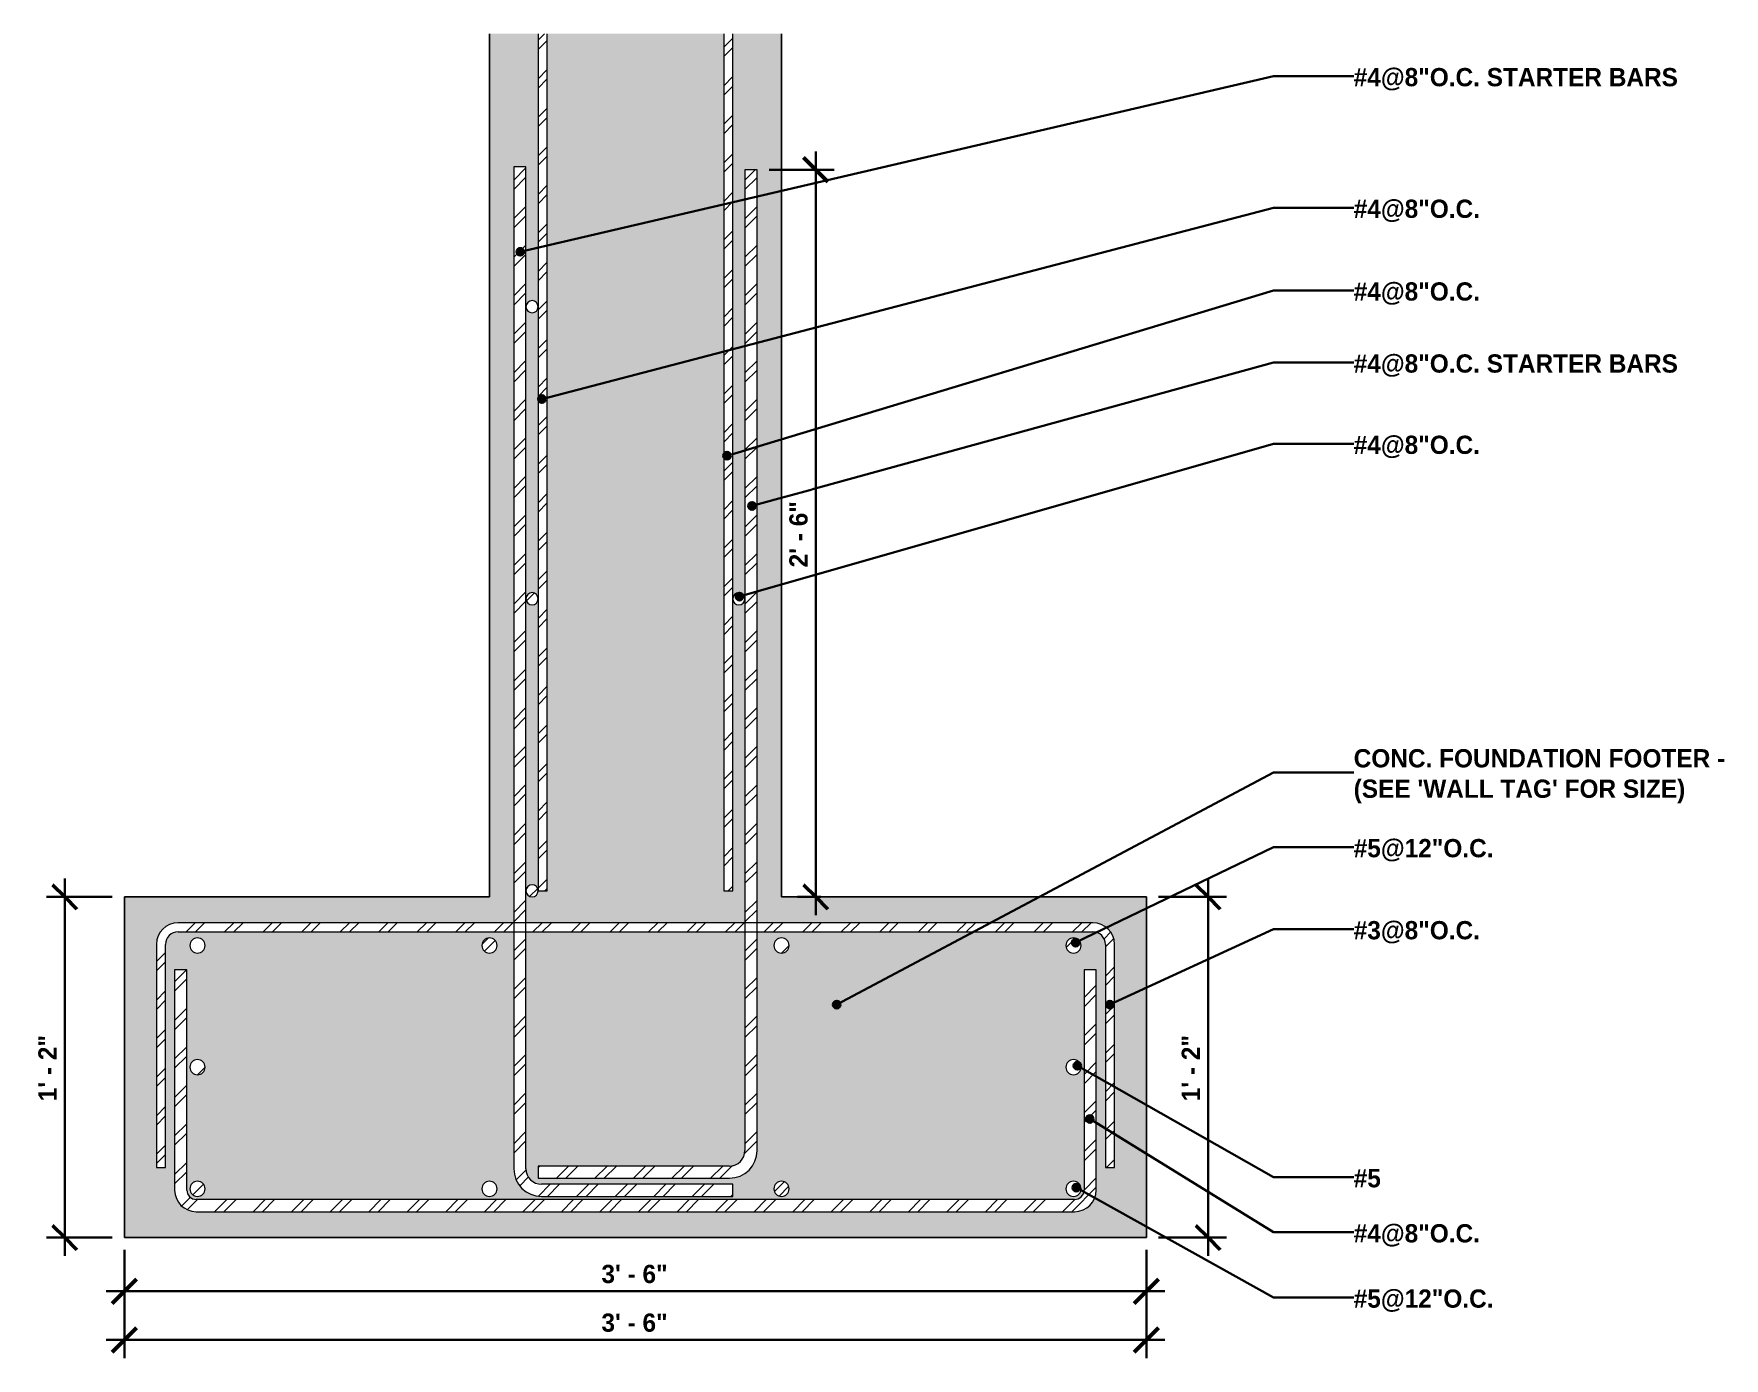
# Model space of a CAD drawing. Header units: inches. Extents: x 16427 to 16619, y -152 to -15.
# Drawn here: x 16426.8 to 16496.3, y -152.1 to -97.7 of the extents above; entities that cross this region are included whole.
import ezdxf

# ---------------------------------------------------------------- set-up
doc = ezdxf.new("R2010")
doc.units = ezdxf.units.IN
doc.header["$MEASUREMENT"] = 0
for name, color, linetype, lineweight in [('A-ANNO-DIMS', 211, 'Continuous', 9), ('A-ANNO-DIMS-8', 211, 'Continuous', 9), ('A-ANNO-IDEN', 131, 'Continuous', 30), ('A-WALL', 113, 'Continuous', 18), ('A-WALL-PATT', 111, 'Continuous', 18)]:
    doc.layers.add(name, color=color, linetype=linetype, lineweight=lineweight)
doc.styles.add('Century Gothic_B', font='', dxfattribs={"height": 0.75})
doc.styles.get('Century Gothic_B').set_extended_font_data('Century Gothic', bold=True)
doc.dimstyles.new('OD__1__Tol__', dxfattribs={"dimscale": 12, "dimtxt": 0.783126, "dimasz": 0.083333, "dimexe": 0.0625, "dimexo": 0.041667, "dimgap": 0.010417, "dimtad": 1, "dimdec": 0, "dimzin": 3, "dimdsep": 46, "dimlunit": 4, "dimtxsty": 'Century Gothic_B', "dimblk1": 'OBLIQUE', "dimblk2": 'OBLIQUE', "dimsah": 1, "dimcen": 0.09, "dimdle": 0.0625, "dimazin": 0, "dimtfac": 1, "dimtdec": 4, "dimtix": 1, "dimtmove": 0, "dimatfit": 3, "dimfxl": 1, "dimtvp": 1, "dimtfill": 1, "dimfrac": 2, "dimtolj": 1, "dimtzin": 0, "dimlwd": 30, "dimlwe": 30, "dimarcsym": 2})
pattern_1 = [(45, (2006.869, -109.065), (-0.791959595, 0.791959595), []), (45, (2006.869, -107.865), (-0.791959595, 0.791959595), [])]

# ---------------------------------------------------------------- blocks, each defined once
blk = doc.blocks.new('Generic Models 244 - Generic Models 1-1958288-FOOTING AT EAST_WEST RAMP WALLS')
at = {"layer": 'A-WALL-PATT', "lineweight": 9}
h = blk.add_hatch(dxfattribs=at)
h.set_pattern_fill('FP_1', color=8, style=0, pattern_type=2)
h.set_pattern_definition([(50, (2006.869, -109.065), (2.29529108, -0.20022947), [0.24, -2.64]), (355, (2006.869, -109.065), (-0.44391855, 2.40684884), [0.192, -2.112]), (100.451, (2007.061, -109.082), (1.85147686, 2.206452), [0.204, -2.244]), (46.184, (2006.869, -108.425), (3.41498314, -0.5298822), [0.36, -3.96]), (96.636, (2007.154, -108.469), (2.9907744, 3.1175039), [0.306, -3.365]), (351.184, (2006.869, -108.425), (2.9911175, 3.1174062), [0.288, -3.168]), (21, (2007.189, -108.585), (1.91043364, -1.28790384), [0.24, -2.64]), (326, (2007.189, -108.585), (0.77860356, 2.3202934), [0.192, -2.112]), (71.451, (2007.349, -108.692), (2.6890473, 1.0321926), [0.204, -2.244]), (37.5, (2006.869, -109.065), (0.038893785, 1.064692103), [0.106, -1.981, 0.106, -2.038, -2.12]), (37.5, (2006.869, -109.065), (0.038893785, 1.064692103), [-4.23, 0.106, -2.014]), (7.5, (2006.869, -109.065), (0.84152303, 1.26163425), [0.106, -1.117, 0.106, -1.933, -0.808]), (7.5, (2006.869, -109.065), (0.84152303, 1.26163425), [-3.261, 0.106, -0.702]), (327.5, (2006.156, -109.065), (1.707841713, -0.07187965), [0.106, -0.694, 0.106, -2.39, -3.312]), (327.5, (2006.156, -109.065), (1.707841713, -0.07187965), [-3.296, 0.106, -3.206]), (317.5, (2005.836, -109.065), (1.86586297, 0.32069512), [0.106, -0.934, 0.106, -1.552, -2.352]), (317.5, (2005.836, -109.065), (1.86586297, 0.32069512), [-2.698, 0.106, -2.246])])
h.paths.add_polyline_path([(16430.518, -147.125), (16472.518, -147.125), (16472.518, -133.125), (16457.518, -133.125), (16457.518, -97.66), (16455.52, -97.66), (16455.52, -120.865), (16455.551, -120.75), (16455.643, -120.659), (16455.768, -120.625), (16455.893, -120.659), (16455.984, -120.75), (16456.018, -120.875), (16456.018, -103.25), (16456.518, -103.25), (16456.518, -134.188), (16470.314, -134.188), (16470.545, -134.218), (16470.761, -134.308), (16470.944, -134.449), (16471.086, -134.633), (16471.175, -134.848), (16471.205, -135.078), (16471.205, -144.25), (16470.83, -144.25), (16470.83, -135.078), (16470.813, -134.945), (16470.76, -134.819), (16470.679, -134.714), (16470.572, -134.632), (16470.448, -134.58), (16470.314, -134.563), (16456.518, -134.563), (16456.518, -143.547), (16456.5, -143.745), (16456.449, -143.937), (16456.365, -144.117), (16456.251, -144.28), (16456.11, -144.421), (16455.947, -144.535), (16455.767, -144.619), (16455.575, -144.67), (16455.377, -144.688), (16447.518, -144.688), (16447.518, -144.188), (16455.377, -144.188), (16455.543, -144.166), (16455.697, -144.102), (16455.83, -144), (16455.932, -143.867), (16455.996, -143.713), (16456.018, -143.547), (16456.018, -134.563), (16447.018, -134.563), (16447.018, -144.297), (16447.039, -144.463), (16447.103, -144.617), (16447.205, -144.75), (16447.338, -144.852), (16447.493, -144.916), (16447.658, -144.938), (16455.518, -144.938), (16455.518, -145.438), (16447.658, -145.438), (16447.46, -145.42), (16447.268, -145.369), (16447.088, -145.285), (16446.925, -145.171), (16446.785, -145.03), (16446.67, -144.867), (16446.586, -144.687), (16446.535, -144.495), (16446.518, -144.297), (16446.518, -134.563), (16432.721, -134.563), (16432.58, -134.583), (16432.463, -134.632), (16432.356, -134.714), (16432.274, -134.821), (16432.223, -134.945), (16432.205, -135.078), (16432.205, -144.25), (16431.83, -144.25), (16431.83, -135.078), (16431.861, -134.848), (16431.949, -134.633), (16432.091, -134.449), (16432.276, -134.307), (16432.49, -134.218), (16432.721, -134.188), (16446.518, -134.188), (16446.518, -103.125), (16447.018, -103.125), (16447.018, -108.875), (16447.051, -108.75), (16447.143, -108.659), (16447.268, -108.625), (16447.393, -108.659), (16447.484, -108.75), (16447.516, -108.87), (16447.516, -97.66), (16445.518, -97.66), (16445.518, -133.125), (16430.518, -133.125), (16430.518, -146.709)], flags=0)
h.paths.add_polyline_path([(16469.564, -146.063), (16433.471, -146.063), (16433.24, -146.032), (16433.026, -145.943), (16432.841, -145.802), (16432.699, -145.617), (16432.611, -145.403), (16432.58, -145.172), (16432.58, -136.125), (16433.08, -136.125), (16433.08, -145.172), (16433.113, -145.326), (16433.195, -145.448), (16433.321, -145.533), (16433.471, -145.563), (16469.564, -145.563), (16469.714, -145.533), (16469.841, -145.448), (16469.925, -145.322), (16469.955, -145.172), (16469.955, -136.125), (16470.455, -136.125), (16470.452, -145.197), (16470.425, -145.403), (16470.336, -145.617), (16470.194, -145.802), (16470.01, -145.943), (16469.795, -146.032), (16469.714, -146.043)], flags=0)
h.paths.add_polyline_path([(16457.572, -145.433), (16457.463, -145.433), (16457.361, -145.396), (16457.278, -145.326), (16457.224, -145.232), (16457.205, -145.125), (16457.224, -145.018), (16457.278, -144.924), (16457.361, -144.855), (16457.463, -144.818), (16457.572, -144.818), (16457.674, -144.855), (16457.757, -144.924), (16457.811, -145.018), (16457.83, -145.125), (16457.811, -145.232), (16457.757, -145.326), (16457.674, -145.396)], flags=0)
h.paths.add_polyline_path([(16469.572, -145.433), (16469.463, -145.433), (16469.361, -145.396), (16469.278, -145.326), (16469.224, -145.232), (16469.205, -145.125), (16469.224, -145.018), (16469.278, -144.924), (16469.361, -144.855), (16469.463, -144.818), (16469.572, -144.818), (16469.674, -144.855), (16469.757, -144.924), (16469.811, -145.018), (16469.83, -145.125), (16469.811, -145.232), (16469.757, -145.326), (16469.674, -145.396)], flags=0)
h.paths.add_polyline_path([(16433.572, -145.433), (16433.463, -145.433), (16433.361, -145.396), (16433.278, -145.326), (16433.224, -145.232), (16433.205, -145.125), (16433.224, -145.018), (16433.278, -144.924), (16433.361, -144.855), (16433.471, -144.818), (16433.572, -144.818), (16433.674, -144.855), (16433.757, -144.924), (16433.811, -145.018), (16433.83, -145.125), (16433.811, -145.232), (16433.757, -145.326), (16433.674, -145.396)], flags=0)
h.paths.add_polyline_path([(16445.463, -145.433), (16445.361, -145.396), (16445.278, -145.326), (16445.224, -145.232), (16445.205, -145.125), (16445.224, -145.018), (16445.278, -144.924), (16445.361, -144.855), (16445.463, -144.818), (16445.572, -144.818), (16445.674, -144.855), (16445.757, -144.924), (16445.811, -145.018), (16445.83, -145.125), (16445.811, -145.232), (16445.757, -145.326), (16445.674, -145.396), (16445.572, -145.433), (16445.518, -145.433)], flags=0)
h.paths.add_polyline_path([(16469.572, -140.433), (16469.463, -140.433), (16469.361, -140.396), (16469.278, -140.326), (16469.224, -140.232), (16469.205, -140.125), (16469.224, -140.018), (16469.278, -139.924), (16469.361, -139.855), (16469.463, -139.818), (16469.572, -139.818), (16469.674, -139.855), (16469.757, -139.924), (16469.811, -140.018), (16469.83, -140.125), (16469.811, -140.232), (16469.757, -140.326), (16469.674, -140.396)], flags=0)
h.paths.add_polyline_path([(16433.572, -140.433), (16433.463, -140.433), (16433.361, -140.396), (16433.278, -140.326), (16433.224, -140.232), (16433.205, -140.125), (16433.224, -140.018), (16433.278, -139.924), (16433.361, -139.855), (16433.463, -139.818), (16433.572, -139.818), (16433.674, -139.855), (16433.757, -139.924), (16433.811, -140.018), (16433.83, -140.125), (16433.811, -140.232), (16433.757, -140.326), (16433.674, -140.396)], flags=0)
h.paths.add_polyline_path([(16457.518, -135.433), (16457.463, -135.433), (16457.361, -135.396), (16457.278, -135.326), (16457.224, -135.232), (16457.205, -135.125), (16457.224, -135.018), (16457.278, -134.924), (16457.361, -134.855), (16457.463, -134.818), (16457.572, -134.818), (16457.674, -134.855), (16457.757, -134.924), (16457.811, -135.018), (16457.83, -135.125), (16457.811, -135.232), (16457.757, -135.326), (16457.674, -135.396), (16457.572, -135.433)], flags=0)
h.paths.add_polyline_path([(16469.572, -135.433), (16469.463, -135.433), (16469.361, -135.396), (16469.278, -135.326), (16469.224, -135.232), (16469.205, -135.125), (16469.224, -135.018), (16469.278, -134.924), (16469.361, -134.855), (16469.463, -134.818), (16469.572, -134.818), (16469.674, -134.855), (16469.757, -134.924), (16469.811, -135.018), (16469.83, -135.125), (16469.811, -135.232), (16469.757, -135.326), (16469.674, -135.396)], flags=0)
h.paths.add_polyline_path([(16433.572, -135.433), (16433.463, -135.433), (16433.361, -135.396), (16433.278, -135.326), (16433.224, -135.232), (16433.205, -135.125), (16433.224, -135.018), (16433.278, -134.924), (16433.361, -134.855), (16433.463, -134.818), (16433.572, -134.818), (16433.674, -134.855), (16433.757, -134.924), (16433.811, -135.018), (16433.83, -135.125), (16433.811, -135.232), (16433.757, -135.326), (16433.674, -135.396)], flags=0)
h.paths.add_polyline_path([(16445.572, -135.433), (16445.463, -135.433), (16445.361, -135.396), (16445.278, -135.326), (16445.224, -135.232), (16445.205, -135.125), (16445.224, -135.018), (16445.278, -134.924), (16445.361, -134.855), (16445.463, -134.818), (16445.572, -134.818), (16445.674, -134.855), (16445.757, -134.924), (16445.811, -135.018), (16445.83, -135.125), (16445.811, -135.232), (16445.757, -135.326), (16445.674, -135.396)], flags=0)
h.paths.add_polyline_path([(16447.018, -132.875), (16447.051, -132.75), (16447.143, -132.659), (16447.268, -132.625), (16447.393, -132.659), (16447.484, -132.75), (16447.516, -132.87), (16447.516, -120.881), (16447.484, -121), (16447.393, -121.092), (16447.268, -121.125), (16447.143, -121.092), (16447.051, -121), (16447.018, -120.875), (16447.018, -132.77)], flags=0)
h.paths.add_polyline_path([(16447.567, -134.188), (16456.018, -134.188), (16456.018, -120.875), (16455.984, -121), (16455.893, -121.092), (16455.768, -121.125), (16455.643, -121.092), (16455.551, -121), (16455.52, -120.885), (16455.52, -132.875), (16455.145, -132.875), (16455.145, -97.66), (16447.891, -97.66), (16447.891, -132.875), (16447.518, -132.875), (16447.484, -133), (16447.393, -133.092), (16447.268, -133.125), (16447.143, -133.092), (16447.051, -133), (16447.018, -132.875), (16447.018, -134.188), (16447.518, -134.188)], flags=0)
h.paths.add_polyline_path([(16447.018, -120.875), (16447.051, -120.75), (16447.143, -120.659), (16447.268, -120.625), (16447.393, -120.659), (16447.484, -120.75), (16447.516, -120.87), (16447.516, -108.881), (16447.484, -109), (16447.393, -109.092), (16447.268, -109.125), (16447.143, -109.092), (16447.051, -109), (16447.018, -108.875), (16447.018, -120.77)], flags=0)
at = {"layer": 'A-WALL', "lineweight": 9}
for p, q in [((16445.518, -133.125), (16445.518, -97.66)), ((16445.518, -97.66), (16445.518, -133.125)), ((16457.518, -97.66), (16457.518, -133.125)), ((16457.518, -133.125), (16457.518, -97.66)), ((16430.518, -147.125), (16430.518, -133.125)), ((16430.518, -133.125), (16445.518, -133.125)), ((16445.518, -133.125), (16430.518, -133.125)), ((16430.518, -133.125), (16430.518, -147.125)), ((16457.518, -133.125), (16472.518, -133.125)), ((16472.518, -133.125), (16457.518, -133.125)), ((16472.518, -133.125), (16472.518, -147.125)), ((16472.518, -147.125), (16472.518, -133.125)), ((16472.518, -147.125), (16430.518, -147.125)), ((16430.518, -147.125), (16472.518, -147.125))]:
    blk.add_line(p, q, dxfattribs=at)
blk = doc.blocks.new('Generic Models 247 - Generic Models 1-1958338-FOOTING AT EAST_WEST RAMP WALLS')
at = {"layer": 'A-WALL-PATT', "lineweight": 9}
h = blk.add_hatch(dxfattribs=at)
h.set_pattern_fill('FP_2', color=8, style=0, pattern_type=2)
h.set_pattern_definition(pattern_1)
h.paths.add_polyline_path([(16431.83, -144.25), (16432.205, -144.25), (16432.205, -135.078), (16432.223, -134.945), (16432.274, -134.821), (16432.356, -134.714), (16432.463, -134.632), (16432.587, -134.58), (16432.721, -134.563), (16446.518, -134.563), (16446.518, -134.188), (16432.721, -134.188), (16432.49, -134.218), (16432.274, -134.308), (16432.091, -134.449), (16431.949, -134.633), (16431.861, -134.848), (16431.83, -135.078), (16431.83, -143.206)], flags=0)
h.paths.add_polyline_path([(16470.83, -144.25), (16471.205, -144.25), (16471.205, -135.078), (16471.175, -134.848), (16471.086, -134.633), (16470.944, -134.449), (16470.76, -134.307), (16470.545, -134.218), (16470.314, -134.188), (16456.518, -134.188), (16456.518, -134.563), (16470.314, -134.563), (16470.455, -134.583), (16470.572, -134.632), (16470.679, -134.714), (16470.761, -134.821), (16470.813, -134.945), (16470.83, -135.078), (16470.83, -139.702)], flags=0)
h.paths.add_polyline_path([(16449.905, -134.563), (16456.018, -134.563), (16456.018, -134.188), (16447.018, -134.188), (16447.018, -134.563), (16447.891, -134.563)], flags=0)
at = {"layer": 'A-WALL', "lineweight": 9}
for p, q in [((16470.314, -134.188), (16432.721, -134.188)), ((16432.721, -134.563), (16470.314, -134.563)), ((16431.83, -135.078), (16431.83, -144.25)), ((16432.205, -144.25), (16432.205, -135.078)), ((16470.83, -135.078), (16470.83, -144.25)), ((16471.205, -144.25), (16471.205, -135.078)), ((16431.83, -144.25), (16432.205, -144.25)), ((16470.83, -144.25), (16471.205, -144.25))]:
    blk.add_line(p, q, dxfattribs=at)
for centre, radius, start, end in [((16432.721, -135.078), 0.891, 90, 180), ((16432.721, -135.078), 0.516, 90, 180), ((16470.314, -135.078), 0.891, 0, 90), ((16470.314, -135.078), 0.516, 0, 90)]:
    blk.add_arc(centre, radius, start, end, dxfattribs=at)
blk = doc.blocks.new('Generic Models 248 - Generic Models 1-1958349-FOOTING AT EAST_WEST RAMP WALLS')
at = {"layer": 'A-WALL-PATT', "lineweight": 9}
h = blk.add_hatch(dxfattribs=at)
h.set_pattern_fill('FP_2', color=8, style=0, pattern_type=2)
h.set_pattern_definition(pattern_1)
h.paths.add_polyline_path([(16449.905, -146.063), (16469.564, -146.063), (16469.795, -146.032), (16470.01, -145.943), (16470.194, -145.802), (16470.336, -145.617), (16470.425, -145.403), (16470.455, -145.172), (16470.455, -136.125), (16469.955, -136.125), (16469.955, -145.172), (16469.922, -145.326), (16469.841, -145.448), (16469.714, -145.533), (16469.564, -145.563), (16433.471, -145.563), (16433.321, -145.533), (16433.195, -145.448), (16433.11, -145.322), (16433.08, -145.172), (16433.08, -136.125), (16432.58, -136.125), (16432.58, -145.172), (16432.611, -145.403), (16432.699, -145.617), (16432.841, -145.802), (16433.026, -145.943), (16433.24, -146.032), (16433.471, -146.063), (16447.018, -146.063)], flags=0)
at = {"layer": 'A-WALL', "lineweight": 9}
for p, q in [((16433.08, -136.125), (16432.58, -136.125)), ((16432.58, -136.125), (16432.58, -145.172)), ((16433.08, -145.172), (16433.08, -136.125)), ((16470.455, -136.125), (16469.955, -136.125)), ((16469.955, -136.125), (16469.955, -145.172)), ((16470.455, -145.172), (16470.455, -136.125)), ((16469.564, -145.563), (16433.471, -145.563)), ((16433.471, -146.063), (16469.564, -146.063))]:
    blk.add_line(p, q, dxfattribs=at)
for centre, radius, start, end in [((16433.471, -145.172), 0.891, 180, 270), ((16433.471, -145.172), 0.391, 180, 270), ((16469.564, -145.172), 0.891, 270, 0), ((16469.564, -145.172), 0.391, 270, 0)]:
    blk.add_arc(centre, radius, start, end, dxfattribs=at)
blk = doc.blocks.new('Generic Models 249 - Generic Models 1-1958370-FOOTING AT EAST_WEST RAMP WALLS')
at = {"layer": 'A-WALL-PATT', "lineweight": 9}
h = blk.add_hatch(dxfattribs=at)
h.set_pattern_fill('FP_2', color=8, style=0, pattern_type=2)
h.set_pattern_definition(pattern_1)
h.paths.add_polyline_path([(16433.471, -145.433), (16433.572, -145.433), (16433.674, -145.396), (16433.757, -145.326), (16433.811, -145.232), (16433.83, -145.125), (16433.811, -145.018), (16433.757, -144.924), (16433.674, -144.855), (16433.572, -144.818), (16433.463, -144.818), (16433.361, -144.855), (16433.278, -144.924), (16433.224, -145.018), (16433.205, -145.125), (16433.224, -145.232), (16433.278, -145.326), (16433.361, -145.396), (16433.463, -145.433)], flags=0)
at = {"layer": 'A-WALL', "lineweight": 9}
for start, end in [(360, 180), (180, 360)]:
    blk.add_arc((16433.518, -145.125), 0.312, start, end, dxfattribs=at)
blk = doc.blocks.new('Generic Models 250 - Generic Models 1-1958396-FOOTING AT EAST_WEST RAMP WALLS')
at = {"layer": 'A-WALL', "lineweight": 9}
for start, end in [(360, 180), (180, 360)]:
    blk.add_arc((16445.518, -145.125), 0.312, start, end, dxfattribs=at)
blk = doc.blocks.new('Generic Models 251 - Generic Models 1-1958408-FOOTING AT EAST_WEST RAMP WALLS')
at = {"layer": 'A-WALL-PATT', "lineweight": 9}
h = blk.add_hatch(dxfattribs=at)
h.set_pattern_fill('FP_2', color=8, style=0, pattern_type=2)
h.set_pattern_definition(pattern_1)
h.paths.add_polyline_path([(16457.463, -145.433), (16457.572, -145.433), (16457.674, -145.396), (16457.757, -145.326), (16457.811, -145.232), (16457.83, -145.125), (16457.811, -145.018), (16457.757, -144.924), (16457.674, -144.855), (16457.572, -144.818), (16457.463, -144.818), (16457.361, -144.855), (16457.278, -144.924), (16457.224, -145.018), (16457.205, -145.125), (16457.224, -145.232), (16457.278, -145.326), (16457.361, -145.396)], flags=0)
at = {"layer": 'A-WALL', "lineweight": 9}
for start, end in [(360, 180), (180, 360)]:
    blk.add_arc((16457.518, -145.125), 0.312, start, end, dxfattribs=at)
blk = doc.blocks.new('Generic Models 252 - Generic Models 1-1958420-FOOTING AT EAST_WEST RAMP WALLS')
at = {"layer": 'A-WALL', "lineweight": 9}
for start, end in [(360, 180), (180, 360)]:
    blk.add_arc((16469.518, -145.125), 0.312, start, end, dxfattribs=at)
blk = doc.blocks.new('Generic Models 253 - Generic Models 1-1958438-FOOTING AT EAST_WEST RAMP WALLS')
at = {"layer": 'A-WALL', "lineweight": 9}
for start, end in [(360, 180), (180, 360)]:
    blk.add_arc((16433.518, -135.125), 0.312, start, end, dxfattribs=at)
blk = doc.blocks.new('Generic Models 254 - Generic Models 1-1958450-FOOTING AT EAST_WEST RAMP WALLS')
at = {"layer": 'A-WALL-PATT', "lineweight": 9}
h = blk.add_hatch(dxfattribs=at)
h.set_pattern_fill('FP_2', color=8, style=0, pattern_type=2)
h.set_pattern_definition(pattern_1)
h.paths.add_polyline_path([(16445.463, -135.433), (16445.572, -135.433), (16445.674, -135.396), (16445.757, -135.326), (16445.811, -135.232), (16445.83, -135.125), (16445.811, -135.018), (16445.757, -134.924), (16445.674, -134.855), (16445.572, -134.818), (16445.463, -134.818), (16445.361, -134.855), (16445.278, -134.924), (16445.224, -135.018), (16445.205, -135.125), (16445.224, -135.232), (16445.278, -135.326), (16445.361, -135.396)], flags=0)
at = {"layer": 'A-WALL', "lineweight": 9}
for start, end in [(360, 180), (180, 360)]:
    blk.add_arc((16445.518, -135.125), 0.312, start, end, dxfattribs=at)
blk = doc.blocks.new('Generic Models 255 - Generic Models 1-1958462-FOOTING AT EAST_WEST RAMP WALLS')
at = {"layer": 'A-WALL-PATT', "lineweight": 9}
h = blk.add_hatch(dxfattribs=at)
h.set_pattern_fill('FP_2', color=8, style=0, pattern_type=2)
h.set_pattern_definition(pattern_1)
h.paths.add_polyline_path([(16457.463, -135.433), (16457.572, -135.433), (16457.674, -135.396), (16457.757, -135.326), (16457.811, -135.232), (16457.83, -135.125), (16457.811, -135.018), (16457.757, -134.924), (16457.674, -134.855), (16457.572, -134.818), (16457.463, -134.818), (16457.361, -134.855), (16457.278, -134.924), (16457.224, -135.018), (16457.205, -135.125), (16457.224, -135.232), (16457.278, -135.326), (16457.361, -135.396)], flags=0)
at = {"layer": 'A-WALL', "lineweight": 9}
for start, end in [(360, 180), (180, 360)]:
    blk.add_arc((16457.518, -135.125), 0.312, start, end, dxfattribs=at)
blk = doc.blocks.new('Generic Models 256 - Generic Models 1-1958474-FOOTING AT EAST_WEST RAMP WALLS')
at = {"layer": 'A-WALL-PATT', "lineweight": 9}
h = blk.add_hatch(dxfattribs=at)
h.set_pattern_fill('FP_2', color=8, style=0, pattern_type=2)
h.set_pattern_definition(pattern_1)
h.paths.add_polyline_path([(16469.463, -135.433), (16469.572, -135.433), (16469.674, -135.396), (16469.757, -135.326), (16469.811, -135.232), (16469.83, -135.125), (16469.811, -135.018), (16469.757, -134.924), (16469.674, -134.855), (16469.572, -134.818), (16469.463, -134.818), (16469.361, -134.855), (16469.278, -134.924), (16469.224, -135.018), (16469.205, -135.125), (16469.224, -135.232), (16469.278, -135.326), (16469.361, -135.396)], flags=0)
at = {"layer": 'A-WALL', "lineweight": 9}
for start, end in [(360, 180), (180, 360)]:
    blk.add_arc((16469.518, -135.125), 0.312, start, end, dxfattribs=at)
blk = doc.blocks.new('Generic Models 257 - Generic Models 1-1958491-FOOTING AT EAST_WEST RAMP WALLS')
at = {"layer": 'A-WALL-PATT', "lineweight": 9}
h = blk.add_hatch(dxfattribs=at)
h.set_pattern_fill('FP_2', color=8, style=0, pattern_type=2)
h.set_pattern_definition(pattern_1)
h.paths.add_polyline_path([(16447.268, -133.125), (16447.393, -133.092), (16447.484, -133), (16447.516, -132.87), (16447.484, -132.75), (16447.393, -132.659), (16447.268, -132.625), (16447.143, -132.659), (16447.051, -132.75), (16447.018, -132.875), (16447.051, -133), (16447.143, -133.092)], flags=0)
at = {"layer": 'A-WALL', "lineweight": 9}
for start, end in [(0, 180), (180, 0)]:
    blk.add_arc((16447.268, -132.875), 0.25, start, end, dxfattribs=at)
blk = doc.blocks.new('Generic Models 258 - Generic Models 1-1958506-FOOTING AT EAST_WEST RAMP WALLS')
at = {"layer": 'A-WALL-PATT', "lineweight": 9}
h = blk.add_hatch(dxfattribs=at)
h.set_pattern_fill('FP_2', color=8, style=0, pattern_type=2)
h.set_pattern_definition(pattern_1)
h.paths.add_polyline_path([(16447.268, -121.125), (16447.393, -121.092), (16447.484, -121), (16447.516, -120.87), (16447.484, -120.75), (16447.393, -120.659), (16447.268, -120.625), (16447.143, -120.659), (16447.051, -120.75), (16447.018, -120.875), (16447.051, -121), (16447.143, -121.092)], flags=0)
at = {"layer": 'A-WALL', "lineweight": 9}
for start, end in [(0, 180), (180, 0)]:
    blk.add_arc((16447.268, -120.875), 0.25, start, end, dxfattribs=at)
blk = doc.blocks.new('Generic Models 259 - Generic Models 1-1958518-FOOTING AT EAST_WEST RAMP WALLS')
at = {"layer": 'A-WALL', "lineweight": 9}
for start, end in [(0, 180), (180, 0)]:
    blk.add_arc((16447.268, -108.875), 0.25, start, end, dxfattribs=at)
blk = doc.blocks.new('Generic Models 226 - Generic Models 1-1960731-FOOTING AT EAST_WEST RAMP WALLS')
at = {"layer": 'A-WALL-PATT', "lineweight": 9}
h = blk.add_hatch(dxfattribs=at)
h.set_pattern_fill('FP_2', color=8, style=0, pattern_type=2)
h.set_pattern_definition(pattern_1)
h.paths.add_polyline_path([(16447.516, -132.875), (16447.891, -132.875), (16447.891, -97.66), (16447.516, -97.66), (16447.516, -125.688)], flags=0)
h.paths.add_polyline_path([(16455.145, -132.875), (16455.52, -132.875), (16455.52, -97.66), (16455.145, -97.66), (16455.145, -125.688)], flags=0)
at = {"layer": 'A-WALL', "lineweight": 9}
for p, q in [((16447.516, -97.66), (16447.516, -132.875)), ((16447.891, -132.875), (16447.891, -97.66)), ((16455.145, -97.66), (16455.145, -132.875)), ((16455.52, -132.875), (16455.52, -97.66)), ((16447.516, -132.875), (16447.891, -132.875)), ((16455.145, -132.875), (16455.52, -132.875))]:
    blk.add_line(p, q, dxfattribs=at)
blk = doc.blocks.new('Generic Models 229 - Generic Models 1-1960773-FOOTING AT EAST_WEST RAMP WALLS')
at = {"layer": 'A-WALL-PATT', "lineweight": 9}
h = blk.add_hatch(dxfattribs=at)
h.set_pattern_fill('FP_2', color=8, style=0, pattern_type=2)
h.set_pattern_definition(pattern_1)
h.paths.add_polyline_path([(16455.377, -144.688), (16455.575, -144.67), (16455.767, -144.619), (16455.947, -144.535), (16456.11, -144.421), (16456.251, -144.28), (16456.365, -144.117), (16456.449, -143.937), (16456.5, -143.745), (16456.518, -143.547), (16456.518, -103.25), (16456.018, -103.25), (16456.018, -143.547), (16455.996, -143.713), (16455.932, -143.867), (16455.83, -144), (16455.697, -144.102), (16455.543, -144.166), (16455.377, -144.188), (16447.518, -144.188), (16447.518, -144.688), (16449.905, -144.688)], flags=0)
at = {"layer": 'A-WALL', "lineweight": 9}
for p, q in [((16456.518, -103.25), (16456.018, -103.25)), ((16456.018, -103.25), (16456.018, -143.547)), ((16456.518, -143.547), (16456.518, -103.25)), ((16455.377, -144.188), (16447.518, -144.188)), ((16447.518, -144.188), (16447.518, -144.688)), ((16447.518, -144.688), (16455.377, -144.688))]:
    blk.add_line(p, q, dxfattribs=at)
for radius in [0.641, 1.141]:
    blk.add_arc((16455.377, -143.547), radius, 270, 0, dxfattribs=at)
blk = doc.blocks.new('Generic Models 231 - Generic Models 1-1961062-FOOTING AT EAST_WEST RAMP WALLS')
at = {"layer": 'A-WALL-PATT', "lineweight": 9}
h = blk.add_hatch(dxfattribs=at)
h.set_pattern_fill('FP_2', color=8, style=0, pattern_type=2)
h.set_pattern_definition(pattern_1)
h.paths.add_polyline_path([(16449.905, -145.438), (16455.518, -145.438), (16455.518, -144.938), (16447.658, -144.938), (16447.493, -144.916), (16447.338, -144.852), (16447.205, -144.75), (16447.103, -144.617), (16447.039, -144.463), (16447.018, -144.297), (16447.018, -103.125), (16446.518, -103.125), (16446.518, -144.297), (16446.535, -144.495), (16446.586, -144.687), (16446.67, -144.867), (16446.785, -145.03), (16446.925, -145.171), (16447.103, -145.292), (16447.268, -145.369), (16447.46, -145.42), (16447.658, -145.438)], flags=0)
at = {"layer": 'A-WALL', "lineweight": 9}
for p, q in [((16446.518, -103.125), (16446.518, -144.297)), ((16447.018, -103.125), (16446.518, -103.125)), ((16447.018, -144.297), (16447.018, -103.125)), ((16455.518, -144.938), (16447.658, -144.938)), ((16455.518, -145.438), (16455.518, -144.938)), ((16447.658, -145.438), (16455.518, -145.438))]:
    blk.add_line(p, q, dxfattribs=at)
for radius in [1.141, 0.641]:
    blk.add_arc((16447.658, -144.297), radius, 180, 270, dxfattribs=at)
blk = doc.blocks.new('Generic Models 260 - Generic Models 1-1961965-FOOTING AT EAST_WEST RAMP WALLS')
at = {"layer": 'A-WALL', "lineweight": 9}
for start, end in [(0, 180), (180, 0)]:
    blk.add_arc((16455.768, -120.875), 0.25, start, end, dxfattribs=at)
blk = doc.blocks.new('Generic Models 266 - Generic Models 1-1962282-FOOTING AT EAST_WEST RAMP WALLS')
at = {"layer": 'A-WALL-PATT', "lineweight": 9}
h = blk.add_hatch(dxfattribs=at)
h.set_pattern_fill('FP_2', color=8, style=0, pattern_type=2)
h.set_pattern_definition(pattern_1)
h.paths.add_polyline_path([(16433.463, -140.433), (16433.572, -140.433), (16433.674, -140.396), (16433.757, -140.326), (16433.811, -140.232), (16433.83, -140.125), (16433.811, -140.018), (16433.757, -139.924), (16433.674, -139.855), (16433.572, -139.818), (16433.463, -139.818), (16433.361, -139.855), (16433.278, -139.924), (16433.224, -140.018), (16433.205, -140.125), (16433.224, -140.232), (16433.278, -140.326), (16433.361, -140.396)], flags=0)
at = {"layer": 'A-WALL', "lineweight": 9}
for start, end in [(360, 180), (180, 360)]:
    blk.add_arc((16433.518, -140.125), 0.312, start, end, dxfattribs=at)
blk = doc.blocks.new('Generic Models 270 - Generic Models 1-1962318-FOOTING AT EAST_WEST RAMP WALLS')
at = {"layer": 'A-WALL', "lineweight": 9}
for radius, start, end in [(0.313, 360, 180), (0.312, 180, 360)]:
    blk.add_arc((16469.518, -140.125), radius, start, end, dxfattribs=at)
blk = doc.blocks.new('DIMBLOCK1-FOOTING AT EAST_WEST RAMP WALLS')
at = {"layer": 'A-ANNO-DIMS-8', "lineweight": 30}
for p, q in [((16430.518, -147.625), (16430.518, -152.083)), ((16430.518, -151.333), (16430.518, -147.625)), ((16472.518, -147.625), (16472.518, -152.083)), ((16472.518, -151.333), (16472.518, -147.625)), ((16429.768, -151.333), (16473.268, -151.333))]:
    blk.add_line(p, q, dxfattribs=at)
at = {"layer": 'A-ANNO-DIMS-8', "lineweight": 50}
for p, q in [((16430.518, -151.333), (16430.018, -151.833)), ((16430.518, -151.333), (16431.018, -150.833)), ((16472.518, -151.333), (16472.018, -151.833)), ((16472.518, -151.333), (16473.018, -150.833))]:
    blk.add_line(p, q, dxfattribs=at)
at = {"layer": 'A-ANNO-DIMS-8', "color": 0, "lineweight": 30, "insert": (16450.119, -150.247), "char_height": 0.75, "width": 3.35626, "attachment_point": 1, "line_spacing_factor": 0.984502, "style": 'Century Gothic_B', "bg_fill": 3, "box_fill_scale": 1.25, "bg_fill_color": 256, "bg_fill_true_color": 13158600, "bg_fill_transparency": 0}
blk.add_mtext('3\' - 6"', dxfattribs=at)
blk = doc.blocks.new('_Oblique')
at = {"color": 0, "linetype": 'ByBlock', "lineweight": -2}
blk.add_line((-0.5, -0.5), (0.5, 0.5), dxfattribs=at)
blk = doc.blocks.new('DIMBLOCK2-FOOTING AT EAST_WEST RAMP WALLS')
at = {"layer": 'A-ANNO-DIMS-8', "lineweight": 50}
for p, q in [((16428.066, -133.125), (16427.566, -132.625)), ((16428.066, -133.125), (16428.566, -133.625)), ((16428.066, -147.125), (16427.566, -146.625)), ((16428.066, -147.125), (16428.566, -147.625))]:
    blk.add_line(p, q, dxfattribs=at)
at = {"layer": 'A-ANNO-DIMS-8', "lineweight": 30}
for p, q in [((16428.066, -132.375), (16428.066, -147.875)), ((16430.018, -133.125), (16427.316, -133.125)), ((16428.066, -133.125), (16430.018, -133.125)), ((16430.018, -147.125), (16427.316, -147.125)), ((16428.066, -147.125), (16430.018, -147.125))]:
    blk.add_line(p, q, dxfattribs=at)
at = {"layer": 'A-ANNO-DIMS-8', "color": 0, "lineweight": 30, "insert": (16426.98, -141.524), "char_height": 0.75, "width": 3.35626, "attachment_point": 1, "rotation": 90, "line_spacing_factor": 0.984502, "style": 'Century Gothic_B', "bg_fill": 3, "box_fill_scale": 1.25, "bg_fill_color": 256, "bg_fill_true_color": 13158600, "bg_fill_transparency": 0}
blk.add_mtext('1\' - 2"', dxfattribs=at)
blk = doc.blocks.new('DIMBLOCK3-FOOTING AT EAST_WEST RAMP WALLS')
at = {"layer": 'A-ANNO-DIMS-8', "lineweight": 50}
for p, q in [((16475.052, -133.125), (16474.552, -132.625)), ((16475.052, -133.125), (16475.552, -133.625)), ((16475.052, -147.125), (16474.552, -146.625)), ((16475.052, -147.125), (16475.552, -147.625))]:
    blk.add_line(p, q, dxfattribs=at)
at = {"layer": 'A-ANNO-DIMS-8', "lineweight": 30}
for p, q in [((16475.052, -132.375), (16475.052, -147.875)), ((16473.018, -133.125), (16475.802, -133.125)), ((16475.052, -133.125), (16473.018, -133.125)), ((16473.018, -147.125), (16475.802, -147.125)), ((16475.052, -147.125), (16473.018, -147.125))]:
    blk.add_line(p, q, dxfattribs=at)
at = {"layer": 'A-ANNO-DIMS-8', "color": 0, "lineweight": 30, "insert": (16473.966, -141.524), "char_height": 0.75, "width": 3.35626, "attachment_point": 1, "rotation": 90, "line_spacing_factor": 0.984502, "style": 'Century Gothic_B', "bg_fill": 3, "box_fill_scale": 1.25, "bg_fill_color": 256, "bg_fill_true_color": 13158600, "bg_fill_transparency": 0}
blk.add_mtext('1\' - 2"', dxfattribs=at)
blk = doc.blocks.new('DIMBLOCK4-FOOTING AT EAST_WEST RAMP WALLS')
at = {"layer": 'A-ANNO-DIMS-8', "lineweight": 30}
for p, q in [((16430.518, -147.625), (16430.518, -150.083)), ((16430.518, -149.333), (16430.518, -147.625)), ((16472.518, -147.625), (16472.518, -150.083)), ((16472.518, -149.333), (16472.518, -147.625)), ((16473.268, -149.333), (16429.768, -149.333))]:
    blk.add_line(p, q, dxfattribs=at)
at = {"layer": 'A-ANNO-DIMS-8', "lineweight": 50}
for p, q in [((16430.518, -149.333), (16430.018, -149.833)), ((16430.518, -149.333), (16431.018, -148.833)), ((16472.518, -149.333), (16472.018, -149.833)), ((16472.518, -149.333), (16473.018, -148.833))]:
    blk.add_line(p, q, dxfattribs=at)
at = {"layer": 'A-ANNO-DIMS-8', "color": 0, "lineweight": 30, "insert": (16450.119, -148.247), "char_height": 0.75, "width": 3.35626, "attachment_point": 1, "line_spacing_factor": 0.984502, "style": 'Century Gothic_B', "bg_fill": 3, "box_fill_scale": 1.25, "bg_fill_color": 256, "bg_fill_true_color": 13158600, "bg_fill_transparency": 0}
blk.add_mtext('3\' - 6"', dxfattribs=at)
blk = doc.blocks.new('DIMBLOCK5-FOOTING AT EAST_WEST RAMP WALLS')
at = {"layer": 'A-ANNO-DIMS-8', "lineweight": 50}
for p, q in [((16458.928, -103.25), (16458.428, -102.75)), ((16458.928, -103.25), (16459.428, -103.75)), ((16458.928, -133.125), (16458.428, -132.625)), ((16458.928, -133.125), (16459.428, -133.625))]:
    blk.add_line(p, q, dxfattribs=at)
at = {"layer": 'A-ANNO-DIMS-8', "lineweight": 30}
for p, q in [((16458.928, -102.5), (16458.928, -133.875)), ((16457.018, -103.25), (16459.678, -103.25)), ((16458.928, -103.25), (16457.018, -103.25)), ((16459.135, -133.125), (16458.178, -133.125)), ((16458.928, -133.125), (16459.135, -133.125))]:
    blk.add_line(p, q, dxfattribs=at)
at = {"layer": 'A-ANNO-DIMS-8', "color": 0, "lineweight": 30, "insert": (16457.841, -119.586), "char_height": 0.75, "width": 3.35626, "attachment_point": 1, "rotation": 90, "line_spacing_factor": 0.984502, "style": 'Century Gothic_B', "bg_fill": 3, "box_fill_scale": 1.25, "bg_fill_color": 256, "bg_fill_true_color": 13158600, "bg_fill_transparency": 0}
blk.add_mtext('2\' - 6"', dxfattribs=at)

msp = doc.modelspace()

# ---------------------------------------------------------------- hatches: boundary and pattern name
at = {"layer": 'A-ANNO-IDEN'}
h = msp.add_hatch(color=256, dxfattribs=at)
edge = h.paths.add_edge_path(flags=0)
edge.add_arc((16446.784, -106.619), 0.156, 0, 360)
h = msp.add_hatch(color=256, dxfattribs=at)
edge = h.paths.add_edge_path(flags=0)
edge.add_arc((16447.676, -112.672), 0.156, 0, 360)
h = msp.add_hatch(color=256, dxfattribs=at)
edge = h.paths.add_edge_path(flags=0)
edge.add_arc((16455.281, -114.997), 0.156, 0, 360)
h = msp.add_hatch(color=256, dxfattribs=at)
edge = h.paths.add_edge_path(flags=0)
edge.add_arc((16455.793, -120.786), 0.156, 0, 360)
h = msp.add_hatch(color=256, dxfattribs=at)
edge = h.paths.add_edge_path(flags=0)
edge.add_arc((16469.608, -135.004), 0.156, 0, 360)
h = msp.add_hatch(color=256, dxfattribs=at)
edge = h.paths.add_edge_path(flags=0)
edge.add_arc((16459.788, -137.551), 0.156, 0, 360)
h = msp.add_hatch(color=256, dxfattribs=at)
edge = h.paths.add_edge_path(flags=0)
edge.add_arc((16471.016, -137.551), 0.156, 0, 360)
h = msp.add_hatch(color=256, dxfattribs=at)
edge = h.paths.add_edge_path(flags=0)
edge.add_arc((16469.679, -140.066), 0.156, 0, 360)
h = msp.add_hatch(color=256, dxfattribs=at)
edge = h.paths.add_edge_path(flags=0)
edge.add_arc((16470.19, -142.253), 0.156, 0, 360)
h = msp.add_hatch(color=256, dxfattribs=at)
edge = h.paths.add_edge_path(flags=0)
edge.add_arc((16469.63, -145.075), 0.156, 0, 360)

# ---------------------------------------------------------------- linework, layer by layer
for p, q in [((16477.737, -99.399), (16481.034, -99.399)), ((16477.738, -104.808), (16481.035, -104.808)), ((16477.738, -108.207), (16481.035, -108.207)), ((16477.737, -111.167), (16481.034, -111.167)), ((16477.737, -114.507), (16481.034, -114.507)), ((16477.737, -128.015), (16481.034, -128.015)), ((16477.737, -131.083), (16481.034, -131.083)), ((16477.737, -134.453), (16481.034, -134.453)), ((16477.737, -144.647), (16481.034, -144.647)), ((16477.737, -146.909), (16481.034, -146.909)), ((16477.737, -149.592), (16481.034, -149.592))]:
    msp.add_line(p, q, dxfattribs=at)
for centre in [(16446.784, -106.619), (16447.676, -112.672), (16455.281, -114.997), (16455.793, -120.786), (16469.608, -135.004), (16459.788, -137.551), (16471.016, -137.551), (16469.679, -140.066), (16470.19, -142.253), (16469.63, -145.075)]:
    msp.add_circle(centre, 0.156, dxfattribs=at)

# ---------------------------------------------------------------- block references
at = {"layer": 'A-WALL', "lineweight": 9}
for name in ['Generic Models 244 - Generic Models 1-1958288-FOOTING AT EAST_WEST RAMP WALLS', 'Generic Models 226 - Generic Models 1-1960731-FOOTING AT EAST_WEST RAMP WALLS', 'Generic Models 231 - Generic Models 1-1961062-FOOTING AT EAST_WEST RAMP WALLS', 'Generic Models 229 - Generic Models 1-1960773-FOOTING AT EAST_WEST RAMP WALLS', 'Generic Models 259 - Generic Models 1-1958518-FOOTING AT EAST_WEST RAMP WALLS', 'Generic Models 258 - Generic Models 1-1958506-FOOTING AT EAST_WEST RAMP WALLS', 'Generic Models 260 - Generic Models 1-1961965-FOOTING AT EAST_WEST RAMP WALLS', 'Generic Models 257 - Generic Models 1-1958491-FOOTING AT EAST_WEST RAMP WALLS', 'Generic Models 247 - Generic Models 1-1958338-FOOTING AT EAST_WEST RAMP WALLS', 'Generic Models 253 - Generic Models 1-1958438-FOOTING AT EAST_WEST RAMP WALLS', 'Generic Models 254 - Generic Models 1-1958450-FOOTING AT EAST_WEST RAMP WALLS', 'Generic Models 255 - Generic Models 1-1958462-FOOTING AT EAST_WEST RAMP WALLS', 'Generic Models 256 - Generic Models 1-1958474-FOOTING AT EAST_WEST RAMP WALLS', 'Generic Models 248 - Generic Models 1-1958349-FOOTING AT EAST_WEST RAMP WALLS', 'Generic Models 266 - Generic Models 1-1962282-FOOTING AT EAST_WEST RAMP WALLS', 'Generic Models 270 - Generic Models 1-1962318-FOOTING AT EAST_WEST RAMP WALLS', 'Generic Models 249 - Generic Models 1-1958370-FOOTING AT EAST_WEST RAMP WALLS', 'Generic Models 250 - Generic Models 1-1958396-FOOTING AT EAST_WEST RAMP WALLS', 'Generic Models 251 - Generic Models 1-1958408-FOOTING AT EAST_WEST RAMP WALLS', 'Generic Models 252 - Generic Models 1-1958420-FOOTING AT EAST_WEST RAMP WALLS']:
    msp.add_blockref(name, (0, 0), dxfattribs=at)

# ---------------------------------------------------------------- texts
at = {"layer": 'A-ANNO-IDEN', "lineweight": 9, "char_height": 0.75, "attachment_point": 1, "style": 'Century Gothic_B'}
for s, insert, width in [('#4@8"O.C. STARTER BARS', (16481.034, -99.066), 15.22575), ('#4@8"O.C.', (16481.035, -104.474), 6.464), ('#4@8"O.C.', (16481.035, -107.873), 6.464), ('#4@8"O.C. STARTER BARS', (16481.034, -110.833), 15.22575), ('#4@8"O.C.', (16481.034, -114.174), 6.464), ('CONC. FOUNDATION FOOTER -', (16481.034, -127.056), 19.0385), ("(SEE 'WALL TAG' FOR SIZE)", (16481.034, -128.306), 15.6045), ('#5@12"O.C.', (16481.034, -130.749), 7.19625), ('#3@8"O.C.', (16481.034, -134.12), 6.464), ('#5', (16481.034, -144.313), 1.515), ('#4@8"O.C.', (16481.034, -146.576), 6.464), ('#5@12"O.C.', (16481.034, -149.259), 7.19625)]:
    msp.add_mtext(s, dxfattribs=dict(at, insert=insert, width=width))

# ---------------------------------------------------------------- next in the draw order: dimensions: what is measured, and where the dimension line sits
at = {"layer": 'A-ANNO-DIMS', "lineweight": 30}
dim = msp.add_linear_dim(base=(16472.518, -151.333), p1=(16430.518, -147.125), p2=(16472.518, -147.125), dimstyle='OD__1__Tol__', override={"dimpost": '<>', "dimfxl": 42}, dxfattribs=at)
dim.commit()
dim.dimension.update_dxf_attribs({"geometry": 'DIMBLOCK1-FOOTING AT EAST_WEST RAMP WALLS', "text_midpoint": (16451.518, -150.814)})

# ---------------------------------------------------------------- next in the draw order: dimensions: what is measured, and where the dimension line sits
for base, p1, p2, picture, middle in [((16428.066, -147.125), (16430.518, -133.125), (16430.518, -147.125), 'DIMBLOCK2-FOOTING AT EAST_WEST RAMP WALLS', (16427.557, -140.125)), ((16475.052, -147.125), (16472.518, -133.125), (16472.518, -147.125), 'DIMBLOCK3-FOOTING AT EAST_WEST RAMP WALLS', (16474.543, -140.125))]:
    dim = msp.add_linear_dim(base=base, p1=p1, p2=p2, angle=90, dimstyle='OD__1__Tol__', override={"dimpost": '<>', "dimfxl": 14}, dxfattribs=at)
    dim.commit()
    dim.dimension.update_dxf_attribs({"geometry": picture, "text_midpoint": middle})

# ---------------------------------------------------------------- next in the draw order: linework, layer by layer
at = {"layer": 'A-ANNO-IDEN'}
for p, q in [((16459.788, -137.551), (16477.737, -128.015)), ((16469.608, -135.004), (16477.737, -131.083)), ((16471.016, -137.551), (16477.737, -134.453)), ((16469.679, -140.066), (16477.737, -144.647))]:
    msp.add_line(p, q, dxfattribs=at)

# ---------------------------------------------------------------- next in the draw order: dimensions: what is measured, and where the dimension line sits
at = {"layer": 'A-ANNO-DIMS', "lineweight": 30}
dim = msp.add_linear_dim(base=(16430.518, -149.333), p1=(16472.518, -147.125), p2=(16430.518, -147.125), dimstyle='OD__1__Tol__', override={"dimpost": '<>', "dimfxl": 42}, dxfattribs=at)
dim.commit()
dim.dimension.update_dxf_attribs({"geometry": 'DIMBLOCK4-FOOTING AT EAST_WEST RAMP WALLS', "text_midpoint": (16451.518, -148.814)})

# ---------------------------------------------------------------- next in the draw order: linework, layer by layer
at = {"layer": 'A-ANNO-IDEN'}
for p, q in [((16470.19, -142.253), (16477.737, -146.909)), ((16469.63, -145.075), (16477.737, -149.592))]:
    msp.add_line(p, q, dxfattribs=at)

# ---------------------------------------------------------------- next in the draw order: dimensions: what is measured, and where the dimension line sits
at = {"layer": 'A-ANNO-DIMS', "lineweight": 30}
dim = msp.add_linear_dim(base=(16458.928, -133.125), p1=(16456.518, -103.25), p2=(16459.635, -133.125), angle=90, dimstyle='OD__1__Tol__', override={"dimpost": '<>', "dimfxl": 30.037169}, dxfattribs=at)
dim.commit()
dim.dimension.update_dxf_attribs({"geometry": 'DIMBLOCK5-FOOTING AT EAST_WEST RAMP WALLS', "text_midpoint": (16458.409, -118.188)})

# ---------------------------------------------------------------- next in the draw order: hatches: boundary and pattern name
at = {"layer": 'A-ANNO-IDEN'}
h = msp.add_hatch(color=256, dxfattribs=at)
edge = h.paths.add_edge_path(flags=0)
edge.add_arc((16456.307, -117.061), 0.156, 0, 360)

# ---------------------------------------------------------------- next in the draw order: linework, layer by layer
for p, q in [((16446.784, -106.619), (16477.737, -99.399)), ((16447.676, -112.672), (16477.738, -104.808)), ((16455.281, -114.997), (16477.738, -108.207)), ((16456.307, -117.061), (16477.737, -111.167)), ((16455.793, -120.786), (16477.737, -114.507))]:
    msp.add_line(p, q, dxfattribs=at)
msp.add_circle((16456.307, -117.061), 0.156, dxfattribs=at)

doc.saveas('drawing.dxf')
